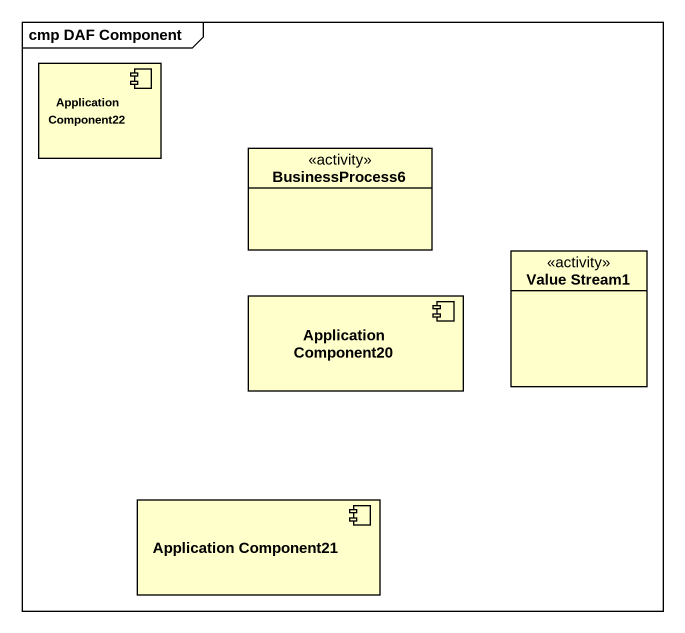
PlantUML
@startuml
mainframe cmp DAF Component
allowmixing
hide circle
hide empty members
component "Application Component22" as Application_Component22
class BusinessProcess6 <<activity>>
class "Value Stream1" as Value_Stream1 <<activity>>
component "Application Component20" as Application_Component20
component "Application Component21" as Application_Component21
@enduml
